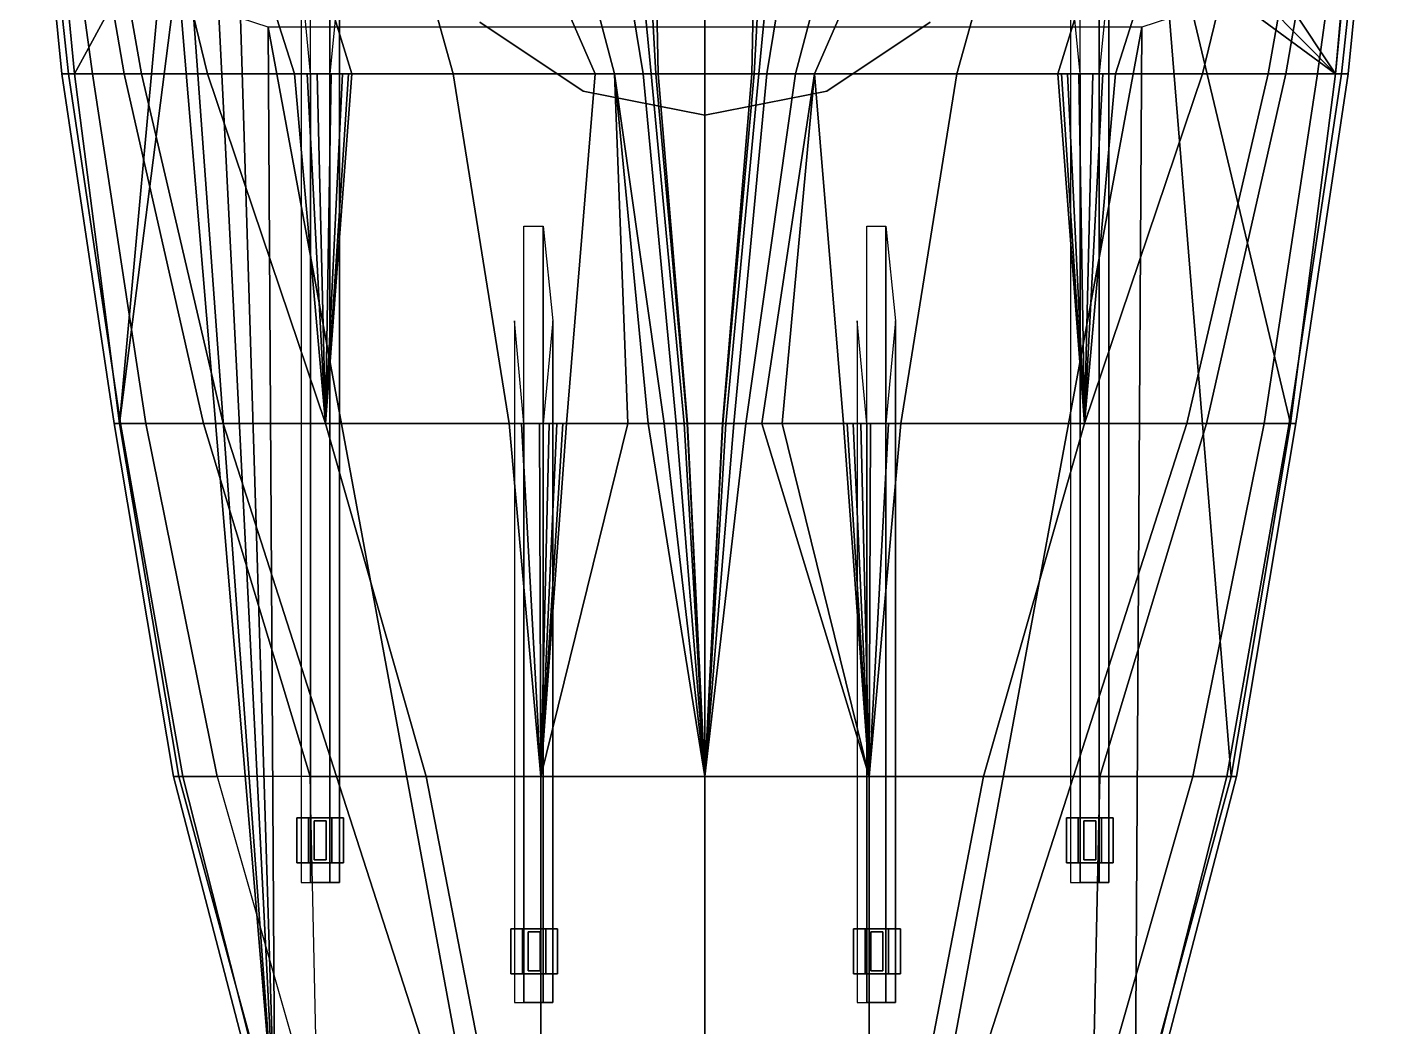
# Model space of a CAD drawing. Extents: x -14 to 14, y -80 to 101.
# Drawn here: x -11.31 to 11.36, y -66.41 to -49.73 of the extents above; entities that cross this region are included whole.
import ezdxf

# ---------------------------------------------------------------- set-up
doc = ezdxf.new("R2010")
doc.units = 0
doc.layers.get('0').update_dxf_attribs({"linetype": 'CONTINUOUS'})
doc.layers.add('CITADELLE', color=3, linetype='CONTINUOUS')
doc.layers.add('SUPERSTRUCTURE', color=4, linetype='CONTINUOUS')

msp = doc.modelspace()

# ---------------------------------------------------------------- linework, layer by layer
for points in [[(11.36069681934969, -40.99599052006733, 1.900000000000002), (11.10999999999999, -41.21, 1.900000000000002), (9.029999999999996, -48.26, 1.900000000000002), (10.51999999999998, -50.51, 1.900000000000089)], [(-11.31, -44.67, 1.770000000000045), (-11.25, -44.67, -0.3099999999998815), (-10.62000000000001, -50.51, -0.3099999999999523), (-10.72999999999999, -50.51, 1.770000000000202)], [(-11.08000000000001, -44.67, 1.900000000000154), (-11.31, -44.67, 1.770000000000045), (-10.72999999999999, -50.51, 1.770000000000202), (-10.52000000000001, -50.51, 1.900000000000083)], [(-11.25, -44.67, -0.3099999999998815), (-11.02000000000001, -44.67, -2.04999999999989), (-10.22, -50.51, -2.049999999999961), (-10.62000000000001, -50.51, -0.3099999999999523)], [(-9.160000000000007, -47.55999999999996, 1.899999999999998), (-11.08000000000001, -44.67, 1.900000000000154), (-10.52000000000001, -50.51, 1.900000000000083), (-9.110000000000005, -47.91, 1.899999999999998)], [(-11.02000000000001, -44.67, -2.04999999999989), (-10.69999999999999, -44.67, -3.039999999999899), (-9.690000000000005, -50.51, -3.03999999999997), (-10.22, -50.51, -2.049999999999961)], [(-10.69999999999999, -44.67, -3.039999999999899), (-10.43000000000001, -44.67, -3.259999999999926), (-9.400000000000013, -50.51, -3.259999999999998), (-9.690000000000005, -50.51, -3.03999999999997)], [(-10.43000000000001, -44.67, -3.259999999999926), (-9.720000000000004, -44.67, -4.630000000000045), (-8.300000000000018, -50.51, -4.629999999999888), (-9.400000000000013, -50.51, -3.259999999999998)], [(-9.720000000000004, -44.67, -4.630000000000045), (-8.710000000000013, -44.67, -5.769999999999917), (-6.850000000000002, -50.51, -5.769999999999988), (-8.300000000000018, -50.51, -4.629999999999888)], [(-8.710000000000013, -44.67, -5.769999999999917), (-7.690000000000003, -44.67, -6.579999999999864), (-5.889999999999994, -50.51, -6.349999999999917), (-6.850000000000002, -50.51, -5.769999999999988)], [(-7.690000000000003, -44.67, -6.579999999999864), (-5.830000000000018, -44.67, -7.559999999999884), (-4.199999999999996, -50.51, -7.180000000000045), (-5.889999999999994, -50.51, -6.349999999999917)], [(-5.830000000000018, -44.67, -7.559999999999884), (-4.380000000000001, -44.67, -8.170000000000009), (-1.830000000000019, -50.51, -8.169999999999824), (-4.199999999999996, -50.51, -7.180000000000045)], [(-4.380000000000001, -44.67, -8.170000000000009), (-3.050000000000018, -44.67, -8.630000000000045), (-1.509999999999998, -50.51, -8.359999999999879), (-1.830000000000019, -50.51, -8.169999999999824)], [(-3.050000000000018, -44.67, -8.630000000000045), (-1.990000000000016, -44.67, -8.999999999999936), (-1.030000000000008, -50.51, -8.829999999999934), (-1.509999999999998, -50.51, -8.359999999999879)], [(-1.990000000000016, -44.67, -8.999999999999936), (-1.460000000000014, -44.67, -9.209999999999972), (-0.9000000000000133, -50.51, -9.03999999999997), (-1.030000000000008, -50.51, -8.829999999999934)], [(-1.460000000000014, -44.67, -9.209999999999972), (-1.139999999999993, -44.67, -9.339999999999854), (-0.8200000000000008, -50.51, -9.259999999999998), (-0.9000000000000133, -50.51, -9.03999999999997)], [(-1.139999999999993, -44.67, -9.339999999999854), (-0.9000000000000123, -44.67, -9.43999999999999), (-0.7800000000000088, -50.51, -9.439999999999834), (-0.8200000000000008, -50.51, -9.259999999999998)], [(-0.9000000000000123, -44.67, -9.43999999999999), (-6.8e-15, -44.67, -9.54999999999989), (-7.7e-15, -50.51, -9.549999999999962), (-0.7800000000000088, -50.51, -9.439999999999834)], [(0.7799999999999935, -50.51, -9.439999999999834), (-7.7e-15, -50.51, -9.549999999999962), (-6.8e-15, -44.67, -9.54999999999989), (0.8999999999999989, -44.67, -9.43999999999999)], [(0.8199999999999855, -50.51, -9.259999999999998), (0.7799999999999935, -50.51, -9.439999999999834), (0.8999999999999989, -44.67, -9.43999999999999), (1.139999999999979, -44.67, -9.339999999999854)], [(0.899999999999998, -50.51, -9.03999999999997), (0.8199999999999855, -50.51, -9.259999999999998), (1.139999999999979, -44.67, -9.339999999999854), (1.460000000000001, -44.67, -9.209999999999972)], [(1.029999999999993, -50.51, -8.829999999999934), (0.899999999999998, -50.51, -9.03999999999997), (1.460000000000001, -44.67, -9.209999999999972), (1.990000000000002, -44.67, -8.999999999999936)], [(1.509999999999983, -50.51, -8.359999999999879), (1.029999999999993, -50.51, -8.829999999999934), (1.990000000000002, -44.67, -8.999999999999936), (3.050000000000004, -44.67, -8.630000000000045)], [(1.830000000000004, -50.51, -8.169999999999824), (1.509999999999983, -50.51, -8.359999999999879), (3.050000000000004, -44.67, -8.630000000000045), (4.379999999999989, -44.67, -8.170000000000009)], [(4.19999999999998, -50.51, -7.180000000000045), (1.830000000000004, -50.51, -8.169999999999824), (4.379999999999989, -44.67, -8.170000000000009), (5.830000000000004, -44.67, -7.559999999999884)], [(5.889999999999974, -50.51, -6.349999999999917), (4.19999999999998, -50.51, -7.180000000000045), (5.830000000000004, -44.67, -7.559999999999884), (7.689999999999989, -44.67, -6.579999999999864)], [(6.849999999999982, -50.51, -5.769999999999988), (5.889999999999974, -50.51, -6.349999999999917), (7.689999999999989, -44.67, -6.579999999999864), (8.71, -44.67, -5.769999999999917)], [(8.3, -50.51, -4.629999999999888), (6.849999999999982, -50.51, -5.769999999999988), (8.71, -44.67, -5.769999999999917), (9.719999999999992, -44.67, -4.630000000000045)], [(9.399999999999995, -50.51, -3.259999999999998), (8.3, -50.51, -4.629999999999888), (9.719999999999992, -44.67, -4.630000000000045), (10.42999999999999, -44.67, -3.259999999999926)], [(9.689999999999987, -50.51, -3.03999999999997), (9.399999999999995, -50.51, -3.259999999999998), (10.42999999999999, -44.67, -3.259999999999926), (10.69999999999998, -44.67, -3.039999999999899)], [(10.21999999999998, -50.51, -2.049999999999961), (9.689999999999987, -50.51, -3.03999999999997), (10.69999999999998, -44.67, -3.039999999999899), (11.02, -44.67, -2.04999999999989)], [(10.61999999999999, -50.51, -0.3099999999999523), (10.21999999999998, -50.51, -2.049999999999961), (11.02, -44.67, -2.04999999999989), (11.24999999999999, -44.67, -0.3099999999998815)], [(10.52, -50.51, 1.900000000000083), (10.72999999999997, -50.51, 1.770000000000202), (11.30999999999999, -44.67, 1.770000000000045), (11.08, -44.67, 1.900000000000154)], [(10.72999999999997, -50.51, 1.770000000000202), (10.61999999999999, -50.51, -0.3099999999999523), (11.24999999999999, -44.67, -0.3099999999998815), (11.30999999999999, -44.67, 1.770000000000045)], [(-9.110000000000005, -47.91, 1.899999999999998), (-10.52000000000001, -50.51000000000001, 1.900000000000083), (-9.77000000000002, -56.34, 1.900000000000105), (-9.030000000000006, -48.26, 1.899999999999998)], [(-9.030000000000006, -48.26, 1.899999999999998), (-9.030000000000006, -48.26, 1.899999999999998), (-9.77000000000002, -56.34, 1.900000000000105), (-8.800000000000002, -48.77, 1.899999999999998)], [(10.51999999999999, -50.51000000000001, 1.900000000000083), (9.029999999999996, -48.26, 1.900000000000002), (8.799999999999995, -48.77, 1.900000000000002), (10.51999999999999, -50.51000000000001, 1.900000000000083)], [(-8.800000000000002, -48.77, 1.899999999999998), (-9.77000000000002, -56.34, 1.900000000000105), (-8.78000000000001, -62.23, 1.900000000000204), (-7.180000000000018, -68.10999999999999, 1.899999999999998)], [(-8.800000000000002, -48.77, 1.899999999999998), (-8.800000000000002, -48.77, 1.899999999999998), (-7.180000000000017, -68.10999999999999, 1.899999999999998), (-8.570000000000006, -49.07, 1.899999999999998)], [(10.52, -50.51000000000001, 1.900000000000083), (8.799999999999995, -48.77, 1.900000000000002), (8.569999999999993, -49.07, 1.900000000000002), (10.52, -50.51000000000001, 1.900000000000083)], [(-8.570000000000006, -49.07, 1.899999999999998), (-8.570000000000006, -49.07, 1.899999999999998), (-7.180000000000017, -68.10999999999999, 1.899999999999998), (-8.12000000000001, -49.42, 1.899999999999998)], [(10.52, -50.51, 1.900000000000083), (8.569999999999993, -49.07, 1.900000000000002), (8.119999999999996, -49.42, 1.900000000000002), (9.77, -56.34, 1.900000000000105)], [(-8.12000000000001, -49.42, 1.899999999999998), (-8.12000000000001, -49.42, 1.899999999999998), (-7.180000000000017, -68.10999999999999, 1.899999999999998), (-7.750000000000006, -49.58, 1.899999999999998)], [(9.77, -56.34, 1.900000000000105), (8.119999999999996, -49.42, 1.900000000000002), (7.749999999999993, -49.58, 1.900000000000002), (8.77999999999999, -62.23, 1.900000000000204)], [(-7.750000000000006, -49.58, 1.899999999999998), (-7.750000000000006, -49.58, 1.899999999999998), (-7.180000000000017, -68.10999999999999, 1.899999999999998), (-7.290000000000005, -49.73, 1.899999999999998)], [(8.779999999999989, -62.23, 1.900000000000204), (7.749999999999993, -49.58, 1.900000000000002), (7.289999999999991, -49.73000000000002, 1.900000000000002), (7.179999999999995, -68.10999999999999, 1.899999999999998)], [(-7.290000000000005, -49.73, 1.899999999999998), (-7.180000000000017, -68.10999999999999, 1.899999999999998), (-4.780000000000012, -74.01, 1.899999999999934), (-2.250000000000009, -76.98, 1.900000000000002)], [(7.179999999999994, -68.10999999999999, 1.899999999999998), (7.289999999999989, -49.73000000000002, 1.900000000000002), (2.249999999999987, -76.98000000000002, 1.900000000000002), (4.779999999999988, -74.01, 1.899999999999934)], [(-10.72999999999999, -50.51, 1.770000000000202), (-10.62000000000001, -50.51, -0.3099999999999523), (-9.750000000000009, -56.34, -0.309999999999931), (-9.860000000000023, -56.34, 1.829999999999941)], [(-10.52000000000001, -50.51, 1.900000000000083), (-10.72999999999999, -50.51, 1.770000000000202), (-9.860000000000023, -56.34, 1.829999999999941), (-9.77000000000002, -56.34, 1.900000000000105)], [(-10.62000000000001, -50.51, -0.3099999999999523), (-10.22, -50.51, -2.049999999999961), (-9.330000000000021, -56.34, -1.700000000000031), (-9.750000000000009, -56.34, -0.309999999999931)], [(-10.22, -50.51, -2.049999999999961), (-9.690000000000005, -50.51, -3.03999999999997), (-8.370000000000013, -56.34, -3.039999999999949), (-9.330000000000021, -56.34, -1.700000000000031)], [(-9.690000000000005, -50.51, -3.03999999999997), (-9.400000000000013, -50.51, -3.259999999999998), (-8.04, -56.34, -3.259999999999976), (-8.370000000000013, -56.34, -3.039999999999949)], [(-9.400000000000013, -50.51, -3.259999999999998), (-8.300000000000018, -50.51, -4.629999999999888), (-6.330000000000021, -56.34, -4.629999999999867), (-8.04, -56.34, -3.259999999999976)], [(-8.300000000000018, -50.51, -4.629999999999888), (-6.850000000000002, -50.51, -5.769999999999988), (-6.330000000000021, -56.34, -4.629999999999867), (-6.330000000000018, -56.34000000000004, -4.62999999999986)], [(-6.850000000000002, -50.51, -5.769999999999988), (-6.639999999999994, -50.51, -5.68000000000007), (-6.330000000000021, -56.34, -4.629999999999867), (-6.33000000000002, -56.34000000000003, -4.629999999999864)], [(-6.850000000000002, -50.51, -5.769999999999988), (-5.889999999999994, -50.51, -6.349999999999917), (-5.949999999999996, -50.51, -6.079999999999934), (-6.639999999999994, -50.51, -5.68000000000007)], [(-6.639999999999994, -50.51, -5.68000000000007), (-6.470000000000006, -50.51, -5.68000000000007), (-6.330000000000021, -56.34, -4.629999999999867), (-6.330000000000021, -56.34000000000001, -4.629999999999866)], [(-6.639999999999994, -50.51, -5.68000000000007), (-5.949999999999998, -50.51, -6.079999999999933), (-6.050000000000019, -50.51, -5.919999999999852), (-6.470000000000006, -50.51, -5.68000000000007)], [(-6.470000000000006, -50.51, -5.68000000000007), (-6.240000000000017, -50.51, -5.759999999999998), (-6.330000000000021, -56.34, -4.629999999999867)], [(-6.470000000000006, -50.51, -5.68000000000007), (-6.050000000000019, -50.51, -5.919999999999852), (-6.240000000000017, -50.51, -5.759999999999998)], [(-5.949999999999996, -50.51, -6.079999999999934), (-5.889999999999994, -50.51, -6.349999999999917), (-6.330000000000021, -56.34, -4.629999999999867)], [(-6.050000000000019, -50.51, -5.919999999999852), (-5.949999999999996, -50.51, -6.079999999999934), (-6.330000000000021, -56.34, -4.629999999999867)], [(-6.240000000000017, -50.51, -5.759999999999998), (-6.050000000000019, -50.51, -5.919999999999852), (-6.330000000000021, -56.34, -4.629999999999867)], [(-5.889999999999994, -50.51, -6.349999999999917), (-4.199999999999996, -50.51, -7.180000000000045), (-3.270000000000018, -56.34, -6.240000000000002), (-6.330000000000021, -56.34, -4.629999999999867)], [(-4.199999999999996, -50.51, -7.180000000000045), (-1.830000000000019, -50.51, -8.169999999999824), (-2.31000000000001, -56.34, -6.640000000000095), (-3.270000000000018, -56.34, -6.240000000000002)], [(-1.830000000000019, -50.51, -8.169999999999824), (-1.509999999999998, -50.51, -8.359999999999879), (-1.29, -56.34, -7.120000000000113), (-2.31000000000001, -56.34, -6.640000000000095)], [(-1.509999999999998, -50.51, -8.359999999999879), (-1.030000000000008, -50.51, -8.829999999999934), (-0.4799999999999983, -56.34, -7.920000000000061), (-0.6800000000000154, -56.34, -7.549999999999942)], [(-1.509999999999998, -50.51, -8.359999999999879), (-1.509999999999998, -50.51, -8.359999999999879), (-0.6800000000000153, -56.34, -7.549999999999942), (-0.9499999999999971, -56.34, -7.309999999999933)], [(-1.509999999999998, -50.51, -8.359999999999879), (-1.509999999999998, -50.51, -8.359999999999879), (-0.9499999999999971, -56.34, -7.309999999999933), (-1.29, -56.34, -7.120000000000113)], [(-1.030000000000008, -50.51, -8.829999999999934), (-0.9000000000000133, -50.51, -9.03999999999997), (-0.3500000000000028, -56.34, -8.410000000000068), (-0.4799999999999983, -56.34, -7.920000000000061)], [(-0.9000000000000133, -50.51, -9.03999999999997), (-0.8200000000000008, -50.51, -9.259999999999998), (-0.3000000000000199, -56.34, -8.870000000000104), (-0.3500000000000028, -56.34, -8.410000000000068)], [(-0.8200000000000008, -50.51, -9.259999999999998), (-0.7800000000000088, -50.51, -9.439999999999834), (-0.2900000000000006, -56.34, -9.480000000000002), (-0.3000000000000199, -56.34, -8.870000000000104)], [(-0.7800000000000088, -50.51, -9.439999999999834), (-7.7e-15, -50.51, -9.549999999999962), (-8.6e-15, -56.34, -9.54999999999994), (-0.2900000000000006, -56.34, -9.480000000000002)], [(0.2899999999999835, -56.34, -9.480000000000002), (-8.6e-15, -56.34, -9.54999999999994), (-7.7e-15, -50.51, -9.549999999999962), (0.7799999999999935, -50.51, -9.439999999999834)], [(0.3000000000000028, -56.34, -8.870000000000104), (0.2899999999999835, -56.34, -9.480000000000002), (0.7799999999999935, -50.51, -9.439999999999834), (0.8199999999999855, -50.51, -9.259999999999998)], [(0.3499999999999858, -56.34, -8.410000000000068), (0.3000000000000028, -56.34, -8.870000000000104), (0.8199999999999855, -50.51, -9.259999999999998), (0.899999999999998, -50.51, -9.03999999999997)], [(0.4799999999999813, -56.34, -7.920000000000061), (0.3499999999999858, -56.34, -8.410000000000068), (0.899999999999998, -50.51, -9.03999999999997), (1.029999999999993, -50.51, -8.829999999999934)], [(0.6799999999999983, -56.34, -7.549999999999942), (0.4799999999999813, -56.34, -7.920000000000061), (1.029999999999993, -50.51, -8.829999999999934), (1.509999999999983, -50.51, -8.359999999999879)], [(0.9499999999999799, -56.34, -7.309999999999933), (0.6799999999999983, -56.34, -7.549999999999942), (1.509999999999983, -50.51, -8.359999999999879), (1.830000000000005, -50.51, -8.169999999999824)], [(1.289999999999983, -56.34, -7.120000000000113), (0.9499999999999801, -56.34, -7.309999999999933), (1.830000000000004, -50.51, -8.169999999999824)], [(2.309999999999992, -56.34, -6.640000000000096), (1.289999999999983, -56.34, -7.120000000000113), (1.830000000000004, -50.51, -8.169999999999824)], [(3.270000000000001, -56.34, -6.240000000000002), (2.309999999999993, -56.34, -6.640000000000095), (1.830000000000005, -50.51, -8.169999999999824), (4.19999999999998, -50.51, -7.180000000000045)], [(6.330000000000001, -56.34, -4.629999999999867), (3.270000000000001, -56.34, -6.240000000000002), (4.19999999999998, -50.51, -7.180000000000045), (5.889999999999974, -50.51, -6.349999999999917)], [(6.330000000000001, -56.34, -4.629999999999867), (6.330000000000002, -56.34000000000004, -4.629999999999859), (5.889999999999974, -50.51, -6.349999999999917), (5.949999999999977, -50.51, -6.079999999999934)], [(5.889999999999974, -50.51, -6.349999999999917), (6.849999999999982, -50.51, -5.769999999999988), (6.639999999999974, -50.51, -5.68000000000007), (5.949999999999977, -50.51, -6.079999999999934)], [(6.330000000000001, -56.34, -4.629999999999867), (6.330000000000001, -56.34, -4.629999999999867), (5.949999999999977, -50.51, -6.079999999999934), (6.049999999999999, -50.51, -5.919999999999852)], [(5.949999999999977, -50.51, -6.079999999999934), (6.639999999999974, -50.51, -5.68000000000007), (6.469999999999987, -50.51, -5.68000000000007), (6.049999999999999, -50.51, -5.919999999999852)], [(6.330000000000001, -56.34, -4.629999999999867), (6.330000000000001, -56.34000000000003, -4.629999999999863), (6.049999999999999, -50.51, -5.919999999999852), (6.239999999999997, -50.51, -5.759999999999998)], [(6.049999999999999, -50.51, -5.919999999999852), (6.469999999999987, -50.51, -5.68000000000007), (6.239999999999997, -50.51, -5.759999999999998)], [(6.330000000000001, -56.34, -4.629999999999867), (6.330000000000001, -56.34, -4.629999999999867), (6.239999999999997, -50.51, -5.759999999999998), (6.469999999999987, -50.51, -5.68000000000007)], [(8.039999999999981, -56.34, -3.259999999999976), (6.330000000000001, -56.34, -4.629999999999867), (8.3, -50.51, -4.629999999999888), (9.399999999999995, -50.51, -3.259999999999998)], [(6.330000000000001, -56.34, -4.629999999999867), (6.330000000000001, -56.34, -4.629999999999867), (6.639999999999974, -50.51, -5.68000000000007), (6.849999999999982, -50.51, -5.769999999999988)], [(6.330000000000001, -56.34, -4.629999999999867), (6.330000000000001, -56.34, -4.629999999999867), (6.469999999999987, -50.51, -5.68000000000007), (6.639999999999974, -50.51, -5.68000000000007)], [(6.330000000000001, -56.34, -4.629999999999867), (6.330000000000001, -56.34, -4.629999999999867), (6.849999999999982, -50.51, -5.769999999999988), (8.3, -50.51, -4.629999999999888)], [(8.369999999999992, -56.34, -3.039999999999949), (8.039999999999981, -56.34, -3.259999999999976), (9.399999999999995, -50.51, -3.259999999999998), (9.689999999999987, -50.51, -3.03999999999997)], [(9.330000000000002, -56.34, -1.700000000000031), (8.369999999999992, -56.34, -3.039999999999949), (9.689999999999987, -50.51, -3.03999999999997), (10.21999999999998, -50.51, -2.049999999999961)], [(9.74999999999999, -56.34, -0.309999999999931), (9.330000000000002, -56.34, -1.700000000000031), (10.21999999999998, -50.51, -2.049999999999961), (10.61999999999999, -50.51, -0.3099999999999523)], [(9.860000000000001, -56.34, 1.829999999999941), (9.74999999999999, -56.34, -0.309999999999931), (10.61999999999999, -50.51, -0.3099999999999523), (10.72999999999997, -50.51, 1.770000000000202)], [(9.77, -56.34, 1.900000000000105), (9.860000000000001, -56.34, 1.829999999999941), (10.72999999999997, -50.51, 1.770000000000202), (10.52, -50.51, 1.900000000000083)], [(-9.860000000000023, -56.34, 1.829999999999941), (-9.750000000000009, -56.34, -0.309999999999931), (-8.710000000000017, -62.23, -0.3099999999998244), (-8.870000000000013, -62.23, 1.83000000000004)], [(-9.77000000000002, -56.34, 1.900000000000105), (-9.860000000000023, -56.34, 1.829999999999941), (-8.870000000000013, -62.23, 1.83000000000004), (-8.78000000000001, -62.23, 1.900000000000204)], [(-9.750000000000009, -56.34, -0.309999999999931), (-9.330000000000021, -56.34, -1.700000000000031), (-8.139999999999995, -62.23, -1.699999999999917), (-8.710000000000017, -62.23, -0.3099999999998244)], [(-9.330000000000021, -56.34, -1.700000000000031), (-8.370000000000013, -56.34, -3.039999999999949), (-6.590000000000013, -62.23, -3.039999999999835), (-8.139999999999995, -62.23, -1.699999999999917)], [(-8.370000000000013, -56.34, -3.039999999999949), (-8.04, -56.34, -3.259999999999976), (-6.150000000000015, -62.23, -3.259999999999863), (-6.590000000000013, -62.23, -3.039999999999835)], [(-8.04, -56.34, -3.259999999999976), (-6.330000000000021, -56.34, -4.629999999999867), (-4.650000000000015, -62.23, -4.11999999999999), (-6.150000000000015, -62.23, -3.259999999999863)], [(-6.330000000000021, -56.34, -4.629999999999867), (-3.270000000000018, -56.34, -6.240000000000002), (-2.740000000000018, -62.23, -5.039999999999835), (-4.650000000000015, -62.23, -4.11999999999999)], [(-3.270000000000018, -56.34, -6.240000000000002), (-3.06000000000001, -56.34, -6.180000000000056), (-2.740000000000018, -62.23, -5.039999999999835)], [(-3.270000000000018, -56.34, -6.240000000000002), (-2.31000000000001, -56.34, -6.640000000000095), (-2.370000000000012, -56.34, -6.480000000000013), (-3.06000000000001, -56.34, -6.180000000000056)], [(-3.06000000000001, -56.34, -6.180000000000056), (-2.759999999999999, -56.34, -6.180000000000056), (-2.740000000000018, -62.23, -5.039999999999835)], [(-3.06000000000001, -56.34, -6.180000000000056), (-2.370000000000012, -56.34, -6.480000000000013), (-2.470000000000007, -56.34, -6.339999999999911), (-2.759999999999999, -56.34, -6.180000000000056)], [(-2.759999999999999, -56.34, -6.180000000000056), (-2.600000000000002, -56.34, -6.240000000000002), (-2.740000000000018, -62.23, -5.039999999999835)], [(-2.759999999999999, -56.34, -6.180000000000056), (-2.470000000000007, -56.34, -6.339999999999911), (-2.600000000000002, -56.34, -6.240000000000002)], [(-2.600000000000002, -56.34, -6.240000000000002), (-2.470000000000007, -56.34, -6.339999999999911), (-2.740000000000018, -62.23, -5.039999999999835)], [(-2.470000000000007, -56.34, -6.339999999999911), (-2.370000000000012, -56.34, -6.480000000000013), (-2.740000000000018, -62.23, -5.039999999999835)], [(-2.370000000000012, -56.34, -6.480000000000013), (-2.31000000000001, -56.34, -6.640000000000095), (-2.740000000000018, -62.23000000000002, -5.039999999999833), (-2.740000000000018, -62.23, -5.039999999999835)], [(-2.31000000000001, -56.34, -6.640000000000095), (-1.29, -56.34, -7.120000000000113), (-2.740000000000018, -62.23000000000002, -5.039999999999833)], [(-1.29, -56.34, -7.120000000000113), (-0.9499999999999971, -56.34, -7.309999999999933), (-1.07e-14, -62.23, -6.059999999999819), (-2.740000000000018, -62.23000000000002, -5.039999999999833)], [(-0.9499999999999971, -56.34, -7.309999999999933), (-0.6800000000000154, -56.34, -7.549999999999942), (-9.5e-15, -62.23, -6.059999999999817), (-1.07e-14, -62.23, -6.059999999999819)], [(-0.6800000000000154, -56.34, -7.549999999999942), (-0.4799999999999983, -56.34, -7.920000000000061), (-9.5e-15, -62.23, -6.059999999999817), (-1.02e-14, -62.23, -6.059999999999818)], [(-0.4799999999999983, -56.34, -7.920000000000061), (-0.3500000000000028, -56.34, -8.410000000000068), (-9.5e-15, -62.23, -6.059999999999817), (-1e-14, -62.23, -6.059999999999817)], [(-0.3500000000000028, -56.34, -8.410000000000068), (-0.3000000000000199, -56.34, -8.870000000000104), (-9.5e-15, -62.23, -6.059999999999817), (-9.9e-15, -62.23, -6.059999999999817)], [(-0.3000000000000199, -56.34, -8.870000000000104), (-0.2900000000000006, -56.34, -9.480000000000002), (-9.5e-15, -62.23, -6.059999999999817), (-9.8e-15, -62.23, -6.059999999999817)], [(-0.2900000000000006, -56.34, -9.480000000000002), (-8.6e-15, -56.34, -9.54999999999994), (-9.5e-15, -62.23, -6.059999999999817), (-9.8e-15, -62.23, -6.059999999999817)], [(2.739999999999973, -62.23, -5.039999999999848), (-9.1e-15, -62.23, -6.059999999999816), (0.6799999999999983, -56.34, -7.549999999999942), (0.9499999999999801, -56.34, -7.309999999999933)], [(-9.5e-15, -62.23000000000001, -6.059999999999812), (-9.1e-15, -62.23, -6.059999999999816), (0.4799999999999813, -56.34, -7.920000000000061), (0.6799999999999983, -56.34, -7.549999999999942)], [(-1.27e-14, -62.23000000000008, -6.059999999999773), (-9.1e-15, -62.23, -6.059999999999816), (0.3000000000000028, -56.34, -8.870000000000104), (0.3499999999999858, -56.34, -8.410000000000068)], [(-8.5e-15, -62.22999999999999, -6.059999999999821), (-9.1e-15, -62.23, -6.059999999999816), (0.2899999999999835, -56.34, -9.480000000000002), (0.3000000000000028, -56.34, -8.870000000000104)], [(-9.1e-15, -62.23, -6.059999999999816), (-9.5e-15, -62.23, -6.059999999999817), (-8.6e-15, -56.34, -9.54999999999994), (0.2899999999999835, -56.34, -9.480000000000002)], [(-5e-15, -62.23, -6.059999999999819), (-9.1e-15, -62.23, -6.059999999999816), (0.3499999999999858, -56.34, -8.410000000000068), (0.4799999999999813, -56.34, -7.920000000000061)], [(2.739999999999999, -62.23, -5.039999999999835), (2.739999999999973, -62.23, -5.039999999999848), (0.9499999999999801, -56.34, -7.309999999999933), (1.289999999999983, -56.34, -7.120000000000113)], [(2.739999999999999, -62.23, -5.039999999999835), (2.739999999999999, -62.23000000000007, -5.039999999999817), (1.289999999999983, -56.34, -7.120000000000113), (2.309999999999993, -56.34, -6.640000000000095)], [(2.739999999999999, -62.23, -5.039999999999835), (2.739999999999999, -62.23000000000002, -5.039999999999833), (2.309999999999993, -56.34, -6.640000000000095), (2.369999999999996, -56.34, -6.480000000000013)], [(2.309999999999986, -56.33999999999993, -6.640000000000116), (3.270000000000001, -56.34, -6.240000000000002), (3.059999999999993, -56.34, -6.180000000000056), (2.369999999999996, -56.34, -6.480000000000013)], [(2.739999999999999, -62.23, -5.039999999999835), (2.739999999999999, -62.23, -5.039999999999835), (2.369999999999996, -56.34, -6.480000000000013), (2.46999999999999, -56.34, -6.339999999999911)], [(2.369999999999996, -56.34, -6.480000000000013), (3.059999999999993, -56.34, -6.180000000000056), (2.759999999999982, -56.34, -6.180000000000056), (2.46999999999999, -56.34, -6.339999999999911)], [(2.739999999999999, -62.23, -5.039999999999835), (2.739999999999999, -62.23, -5.039999999999835), (2.46999999999999, -56.34, -6.339999999999911), (2.599999999999985, -56.34, -6.240000000000002)], [(2.46999999999999, -56.34, -6.339999999999911), (2.759999999999982, -56.34, -6.180000000000056), (2.599999999999985, -56.34, -6.240000000000002)], [(2.739999999999999, -62.23, -5.039999999999835), (2.739999999999999, -62.23, -5.039999999999835), (2.599999999999985, -56.34, -6.240000000000002), (2.759999999999982, -56.34, -6.180000000000056)], [(2.739999999999999, -62.23, -5.039999999999835), (2.739999999999999, -62.23, -5.039999999999835), (2.759999999999982, -56.34, -6.180000000000056), (3.059999999999993, -56.34, -6.180000000000056)], [(2.739999999999999, -62.23, -5.039999999999835), (2.739999999999999, -62.23, -5.039999999999835), (3.059999999999993, -56.34, -6.180000000000056), (3.270000000000001, -56.34, -6.240000000000002)], [(4.649999999999994, -62.23, -4.11999999999999), (2.739999999999999, -62.23, -5.039999999999835), (3.270000000000001, -56.34, -6.240000000000002), (6.330000000000001, -56.34, -4.629999999999867)], [(6.149999999999992, -62.23, -3.259999999999863), (4.649999999999994, -62.23, -4.11999999999999), (6.330000000000001, -56.34, -4.629999999999867), (8.039999999999981, -56.34, -3.259999999999976)], [(6.589999999999991, -62.23, -3.039999999999835), (6.149999999999992, -62.23, -3.259999999999863), (8.039999999999981, -56.34, -3.259999999999976), (8.369999999999992, -56.34, -3.039999999999949)], [(8.139999999999972, -62.23, -1.699999999999917), (6.589999999999991, -62.23, -3.039999999999835), (8.369999999999992, -56.34, -3.039999999999949), (9.330000000000002, -56.34, -1.700000000000031)], [(8.709999999999996, -62.23, -0.3099999999998244), (8.139999999999972, -62.23, -1.699999999999917), (9.330000000000002, -56.34, -1.700000000000031), (9.74999999999999, -56.34, -0.309999999999931)], [(8.869999999999992, -62.23, 1.83000000000004), (8.709999999999996, -62.23, -0.3099999999998244), (9.74999999999999, -56.34, -0.309999999999931), (9.860000000000001, -56.34, 1.829999999999941)], [(8.779999999999989, -62.23, 1.900000000000204), (8.869999999999992, -62.23, 1.83000000000004), (9.860000000000001, -56.34, 1.829999999999941), (9.77, -56.34, 1.900000000000105)], [(-8.870000000000013, -62.23, 1.83000000000004), (-8.710000000000017, -62.23, -0.3099999999998244), (-7.220000000000009, -68.10999999999999, -0.3100000000000094), (-7.340000000000014, -68.10999999999999, 1.830000000000062)], [(-8.78000000000001, -62.23, 1.900000000000204), (-8.870000000000013, -62.23, 1.83000000000004), (-7.340000000000014, -68.10999999999999, 1.830000000000062), (-7.180000000000017, -68.10999999999999, 1.899999999999998)], [(-8.710000000000017, -62.23, -0.3099999999998244), (-8.139999999999995, -62.23, -1.699999999999917), (-6.460000000000018, -68.10999999999999, -1.699999999999882), (-7.220000000000009, -68.10999999999999, -0.3100000000000094)], [(-6.590000000000013, -62.23, -3.039999999999835), (-6.150000000000015, -62.23, -3.259999999999863), (-4.25000000000001, -68.10999999999999, -3.040000000000027), (-6.460000000000015, -68.11000000000001, -1.699999999999882)], [(-6.150000000000015, -62.23, -3.259999999999863), (-4.650000000000015, -62.23, -4.11999999999999), (-3.510000000000001, -68.10999999999999, -3.259999999999827), (-4.25000000000001, -68.10999999999999, -3.040000000000027)], [(-4.650000000000015, -62.23, -4.11999999999999), (-2.740000000000018, -62.23, -5.039999999999835), (-2.740000000000019, -68.10999999999999, -3.619999999999954), (-3.510000000000001, -68.10999999999999, -3.259999999999827)], [(-2.740000000000018, -62.23, -5.039999999999835), (-9.5e-15, -62.23, -6.059999999999817), (-1.04e-14, -68.10999999999999, -4.699999999999882), (-2.740000000000019, -68.10999999999999, -3.619999999999954)], [(2.739999999999998, -68.10999999999999, -3.619999999999954), (-1.04e-14, -68.10999999999999, -4.699999999999882), (-9.5e-15, -62.23, -6.059999999999817), (2.739999999999999, -62.23, -5.039999999999835)], [(3.509999999999978, -68.10999999999999, -3.259999999999827), (2.739999999999998, -68.10999999999999, -3.619999999999954), (2.739999999999999, -62.23, -5.039999999999835), (4.649999999999994, -62.23, -4.11999999999999)], [(4.249999999999989, -68.10999999999999, -3.040000000000027), (3.509999999999978, -68.10999999999999, -3.259999999999827), (4.649999999999994, -62.23, -4.11999999999999), (6.149999999999992, -62.23, -3.259999999999863)], [(6.459999999999995, -68.10999999999999, -1.699999999999882), (4.249999999999989, -68.10999999999999, -3.040000000000027), (6.149999999999992, -62.23, -3.259999999999863), (6.589999999999991, -62.23, -3.039999999999835)], [(7.219999999999986, -68.10999999999999, -0.3100000000000094), (6.459999999999995, -68.10999999999999, -1.699999999999882), (8.139999999999972, -62.23, -1.699999999999917), (8.709999999999996, -62.23, -0.3099999999998244)], [(6.459999999999995, -68.10999999999999, -1.699999999999882), (6.459999999999995, -68.10999999999999, -1.699999999999882), (6.589999999999991, -62.23, -3.039999999999835), (8.139999999999972, -62.23, -1.699999999999917)], [(7.179999999999994, -68.10999999999999, 1.899999999999998), (7.339999999999989, -68.10999999999999, 1.830000000000062), (8.869999999999992, -62.23, 1.83000000000004), (8.779999999999989, -62.23, 1.900000000000204)], [(7.339999999999989, -68.10999999999999, 1.830000000000062), (7.219999999999986, -68.10999999999999, -0.3100000000000094), (8.709999999999996, -62.23, -0.3099999999998244), (8.869999999999992, -62.23, 1.83000000000004)], [(-6.810000000000008, -62.92, -6.1), (-6.030000000000007, -62.92, -6.1), (-6.225000000000007, -62.92, -6.437749907475931), (-6.615000000000008, -62.92, -6.437749907475931)], [(-6.615000000000008, -62.92, -5.762250092524069), (-6.225000000000007, -62.92, -5.762250092524069), (-6.030000000000007, -62.92, -6.1), (-6.810000000000008, -62.92, -6.1)], [(-6.615000000000008, -63.67, -6.437749907475931), (-6.810000000000008, -63.67, -6.1), (-6.810000000000008, -62.92, -6.1), (-6.615000000000008, -62.92, -6.437749907475931)], [(-6.810000000000008, -63.67, -6.1), (-6.615000000000008, -63.67, -5.762250092524069), (-6.615000000000008, -62.92, -5.762250092524069), (-6.810000000000008, -62.92, -6.1)], [(-6.225000000000007, -63.67, -6.437749907475931), (-6.615000000000008, -63.67, -6.437749907475931), (-6.615000000000008, -62.92, -6.437749907475931), (-6.225000000000007, -62.92, -6.437749907475931)], [(-6.615000000000008, -63.67, -5.762250092524069), (-6.225000000000007, -63.67, -5.762250092524069), (-6.225000000000007, -62.92, -5.762250092524069), (-6.615000000000008, -62.92, -5.762250092524069)], [(-6.320000000000008, -62.97000000000001, -2.87), (-6.320000000000008, -62.97000000000001, -5.77), (-6.520000000000007, -62.97000000000001, -5.77), (-6.520000000000007, -62.97000000000001, -2.87)], [(-6.520000000000007, -62.97000000000001, -5.77), (-6.520000000000007, -63.62, -5.77), (-6.520000000000007, -63.62, -2.72), (-6.520000000000007, -62.97000000000001, -2.87)], [(-6.320000000000008, -63.62, -2.72), (-6.320000000000008, -63.62, -5.77), (-6.320000000000008, -62.97000000000001, -5.77), (-6.320000000000008, -62.97000000000001, -2.87)], [(-6.030000000000007, -63.67, -6.1), (-6.225000000000007, -63.67, -6.437749907475931), (-6.225000000000007, -62.92, -6.437749907475931), (-6.030000000000007, -62.92, -6.1)], [(-6.225000000000007, -63.67, -5.762250092524069), (-6.030000000000007, -63.67, -6.1), (-6.030000000000007, -62.92, -6.1), (-6.225000000000007, -62.92, -5.762250092524069)], [(6.029999999999991, -63.67, -6.1), (6.224999999999991, -63.67, -5.762250092524069), (6.224999999999991, -62.92, -5.762250092524069), (6.029999999999991, -62.92, -6.1)], [(6.224999999999991, -63.67, -6.437749907475931), (6.029999999999991, -63.67, -6.1), (6.029999999999991, -62.92, -6.1), (6.224999999999991, -62.92, -6.437749907475931)], [(6.224999999999991, -62.92, -5.762250092524069), (6.614999999999992, -62.92, -5.762250092524069), (6.809999999999992, -62.92, -6.1), (6.029999999999991, -62.92, -6.1)], [(6.029999999999991, -62.92, -6.1), (6.809999999999992, -62.92, -6.1), (6.614999999999992, -62.92, -6.437749907475931), (6.224999999999991, -62.92, -6.437749907475931)], [(6.224999999999991, -63.67, -5.762250092524069), (6.614999999999992, -63.67, -5.762250092524069), (6.614999999999992, -62.92, -5.762250092524069), (6.224999999999991, -62.92, -5.762250092524069)], [(6.614999999999992, -63.67, -6.437749907475931), (6.224999999999991, -63.67, -6.437749907475931), (6.224999999999991, -62.92, -6.437749907475931), (6.614999999999992, -62.92, -6.437749907475931)], [(6.319999999999992, -62.97000000000001, -5.77), (6.319999999999992, -63.62, -5.77), (6.319999999999992, -63.62, -2.72), (6.319999999999992, -62.97000000000001, -2.87)], [(6.519999999999991, -62.97000000000001, -2.87), (6.519999999999991, -62.97000000000001, -5.77), (6.319999999999992, -62.97000000000001, -5.77), (6.319999999999992, -62.97000000000001, -2.87)], [(6.519999999999991, -63.62, -2.72), (6.519999999999991, -63.62, -5.77), (6.519999999999991, -62.97000000000001, -5.77), (6.519999999999991, -62.97000000000001, -2.87)], [(6.614999999999992, -63.67, -5.762250092524069), (6.809999999999992, -63.67, -6.1), (6.809999999999992, -62.92, -6.1), (6.614999999999992, -62.92, -5.762250092524069)], [(6.809999999999992, -63.67, -6.1), (6.614999999999992, -63.67, -6.437749907475931), (6.614999999999992, -62.92, -6.437749907475931), (6.809999999999992, -62.92, -6.1)], [(-6e-15, -63.49000000000001, -6.030000000000002), (-6e-15, -63.19, -6.69999999999999), (-6e-15, -63.19, -7.47), (-6e-15, -63.49000000000001, -8.050000000000013)], [(-6e-15, -63.49000000000001, -8.050000000000013), (-6e-15, -63.19, -7.47), (-6e-15, -63.19, -6.69999999999999), (-6e-15, -63.49000000000001, -6.030000000000002)], [(-6.615000000000008, -63.67, -6.437749907475931), (-6.225000000000007, -63.67, -6.437749907475931), (-6.030000000000007, -63.67, -6.1), (-6.810000000000008, -63.67, -6.1)], [(-6.810000000000008, -63.67, -6.1), (-6.030000000000007, -63.67, -6.1), (-6.225000000000007, -63.67, -5.762250092524069), (-6.615000000000008, -63.67, -5.762250092524069)], [(-6.520000000000007, -63.62, -2.72), (-6.520000000000007, -63.62, -5.77), (-6.320000000000008, -63.62, -5.77), (-6.320000000000008, -63.62, -2.72)], [(-6.1e-15, -63.92000000000001, -8.289999999999994), (-6e-15, -63.49000000000001, -8.050000000000013), (-6e-15, -63.49000000000001, -6.030000000000002), (-6.1e-15, -63.92000000000001, -5.849999999999996)], [(-6.1e-15, -63.92000000000001, -5.849999999999996), (-6e-15, -63.49000000000001, -6.030000000000002), (-6e-15, -63.49000000000001, -8.050000000000013), (-6.1e-15, -63.92000000000001, -8.289999999999994)], [(6.029999999999991, -63.67, -6.1), (6.809999999999992, -63.67, -6.1), (6.614999999999992, -63.67, -5.762250092524069), (6.224999999999991, -63.67, -5.762250092524069)], [(6.224999999999991, -63.67, -6.437749907475931), (6.614999999999992, -63.67, -6.437749907475931), (6.809999999999992, -63.67, -6.1), (6.029999999999991, -63.67, -6.1)], [(6.319999999999992, -63.62, -2.72), (6.319999999999992, -63.62, -5.77), (6.519999999999991, -63.62, -5.77), (6.519999999999991, -63.62, -2.72)], [(-6.2e-15, -64.92000000000002, -8.289999999999994), (-6.1e-15, -63.92000000000001, -8.289999999999994), (-6.1e-15, -63.92000000000001, -5.849999999999996), (-6.2e-15, -64.92000000000002, -5.930000000000008)], [(-6.2e-15, -64.92000000000002, -5.930000000000008), (-6.1e-15, -63.92000000000001, -5.849999999999996), (-6.1e-15, -63.92000000000001, -8.289999999999994), (-6.2e-15, -64.92000000000002, -8.289999999999994)], [(-3.240000000000008, -65.52, -6.509999999999999), (-3.045000000000007, -65.52, -6.172250092524068), (-3.045000000000007, -64.77, -6.172250092524068), (-3.240000000000008, -64.77, -6.509999999999999)], [(-3.045000000000007, -65.52, -6.847749907475931), (-3.240000000000008, -65.52, -6.509999999999999), (-3.240000000000008, -64.77, -6.509999999999999), (-3.045000000000007, -64.77, -6.847749907475931)], [(-3.045000000000007, -64.77, -6.172250092524068), (-2.655000000000008, -64.77, -6.172250092524068), (-2.460000000000007, -64.77, -6.509999999999999), (-3.240000000000008, -64.77, -6.509999999999999)], [(-3.240000000000008, -64.77, -6.509999999999999), (-2.460000000000007, -64.77, -6.509999999999999), (-2.655000000000007, -64.77, -6.847749907475931), (-3.045000000000007, -64.77, -6.847749907475931)], [(-3.045000000000007, -65.52, -6.172250092524068), (-2.655000000000008, -65.52, -6.172250092524068), (-2.655000000000008, -64.77, -6.172250092524068), (-3.045000000000007, -64.77, -6.172250092524068)], [(-2.655000000000007, -65.52, -6.847749907475931), (-3.045000000000007, -65.52, -6.847749907475931), (-3.045000000000007, -64.77, -6.847749907475931), (-2.655000000000007, -64.77, -6.847749907475931)], [(-2.750000000000007, -64.82000000000001, -4.12), (-2.750000000000007, -64.82000000000001, -6.179999999999999), (-2.950000000000007, -64.82000000000001, -6.179999999999999), (-2.950000000000007, -64.82000000000001, -4.12)], [(-2.950000000000007, -64.82000000000001, -6.179999999999999), (-2.950000000000008, -65.47, -6.179999999999999), (-2.950000000000008, -65.47, -4.12), (-2.950000000000007, -64.82000000000001, -4.12)], [(-2.750000000000007, -65.47, -4.12), (-2.750000000000007, -65.47, -6.179999999999999), (-2.750000000000007, -64.82000000000001, -6.179999999999999), (-2.750000000000007, -64.82000000000001, -4.12)], [(-2.655000000000008, -65.52, -6.172250092524068), (-2.460000000000007, -65.52, -6.509999999999999), (-2.460000000000007, -64.77, -6.509999999999999), (-2.655000000000008, -64.77, -6.172250092524068)], [(-2.460000000000007, -65.52, -6.509999999999999), (-2.655000000000007, -65.52, -6.847749907475931), (-2.655000000000007, -64.77, -6.847749907475931), (-2.460000000000007, -64.77, -6.509999999999999)], [(2.479999999999992, -64.77, -6.509999999999999), (3.259999999999992, -64.77, -6.509999999999999), (3.064999999999992, -64.77, -6.847749907475931), (2.674999999999992, -64.77, -6.847749907475931)], [(2.674999999999992, -64.77, -6.172250092524068), (3.064999999999992, -64.77, -6.172250092524068), (3.259999999999992, -64.77, -6.509999999999999), (2.479999999999992, -64.77, -6.509999999999999)], [(2.674999999999992, -65.52, -6.847749907475931), (2.479999999999992, -65.52, -6.509999999999999), (2.479999999999992, -64.77, -6.509999999999999), (2.674999999999992, -64.77, -6.847749907475931)], [(2.479999999999992, -65.52, -6.509999999999999), (2.674999999999992, -65.52, -6.172250092524068), (2.674999999999992, -64.77, -6.172250092524068), (2.479999999999992, -64.77, -6.509999999999999)], [(3.064999999999992, -65.52, -6.847749907475931), (2.674999999999992, -65.52, -6.847749907475931), (2.674999999999992, -64.77, -6.847749907475931), (3.064999999999992, -64.77, -6.847749907475931)], [(2.674999999999992, -65.52, -6.172250092524068), (3.064999999999992, -65.52, -6.172250092524068), (3.064999999999992, -64.77, -6.172250092524068), (2.674999999999992, -64.77, -6.172250092524068)], [(2.969999999999992, -64.82000000000001, -4.12), (2.969999999999992, -64.82000000000001, -6.179999999999999), (2.769999999999992, -64.82000000000001, -6.179999999999999), (2.769999999999992, -64.82000000000001, -4.12)], [(2.769999999999992, -64.82000000000001, -6.179999999999999), (2.769999999999992, -65.47, -6.179999999999999), (2.769999999999992, -65.47, -4.12), (2.769999999999992, -64.82000000000001, -4.12)], [(2.969999999999992, -65.47, -4.12), (2.969999999999992, -65.47, -6.179999999999999), (2.969999999999992, -64.82000000000001, -6.179999999999999), (2.969999999999992, -64.82000000000001, -4.12)], [(3.259999999999992, -65.52, -6.509999999999999), (3.064999999999992, -65.52, -6.847749907475931), (3.064999999999992, -64.77, -6.847749907475931), (3.259999999999992, -64.77, -6.509999999999999)], [(3.064999999999992, -65.52, -6.172250092524068), (3.259999999999992, -65.52, -6.509999999999999), (3.259999999999992, -64.77, -6.509999999999999), (3.064999999999992, -64.77, -6.172250092524068)], [(-6.4e-15, -67.06, -5.370000000000006), (-6.2e-15, -64.92000000000002, -5.930000000000008), (-6.2e-15, -64.92000000000002, -8.289999999999994), (-6.5e-15, -67.36000000000001, -8.289999999999994)], [(-6.5e-15, -67.36000000000001, -8.289999999999994), (-6.2e-15, -64.92000000000002, -8.289999999999994), (-6.2e-15, -64.92000000000002, -5.930000000000008), (-6.4e-15, -67.06, -5.370000000000006)], [(-2.950000000000008, -65.47, -4.12), (-2.950000000000008, -65.47, -6.179999999999999), (-2.750000000000007, -65.47, -6.179999999999999), (-2.750000000000007, -65.47, -4.12)], [(2.769999999999992, -65.47, -4.12), (2.769999999999992, -65.47, -6.179999999999999), (2.969999999999992, -65.47, -6.179999999999999), (2.969999999999992, -65.47, -4.12)], [(-3.240000000000008, -65.52, -6.509999999999999), (-2.460000000000007, -65.52, -6.509999999999999), (-2.655000000000008, -65.52, -6.172250092524068), (-3.045000000000007, -65.52, -6.172250092524068)], [(-3.045000000000007, -65.52, -6.847749907475931), (-2.655000000000007, -65.52, -6.847749907475931), (-2.460000000000007, -65.52, -6.509999999999999), (-3.240000000000008, -65.52, -6.509999999999999)], [(2.674999999999992, -65.52, -6.847749907475931), (3.064999999999992, -65.52, -6.847749907475931), (3.259999999999992, -65.52, -6.509999999999999), (2.479999999999992, -65.52, -6.509999999999999)], [(2.479999999999992, -65.52, -6.509999999999999), (3.259999999999992, -65.52, -6.509999999999999), (3.064999999999992, -65.52, -6.172250092524068), (2.674999999999992, -65.52, -6.172250092524068)]]:
    msp.add_3dface(points)
at = {"layer": 'CITADELLE'}
for points in [[(-7.290000000000016, -49.73, 4.589999999999992), (-7.290000000000008, -49.73, 1.899999999999987), (-2.250000000000012, -76.98, 1.899999999999987), (-2.250000000000012, -76.98, 4.589999999999992)], [(7.289999999999982, -49.73, 4.589999999999996), (-7.289999999999991, -49.73000000000014, 4.589999999999992), (-2.250000000000012, -76.98, 4.589999999999992), (2.249999999999987, -76.98, 4.589999999999992)], [(7.289999999999989, -49.73, 1.899999999999998), (7.289999999999982, -49.73, 4.589999999999996), (2.249999999999987, -76.98, 4.589999999999992), (2.249999999999987, -76.98, 1.899999999999998)]]:
    msp.add_3dface(points, dxfattribs=at)
at = {"layer": 'SUPERSTRUCTURE'}
for points in [[(-3.754737008100583, -49.64473700810055, 4.589999999999999), (-2.032049025858647, -50.79580031763487, 4.589999999999999), (-2.032049025858647, -50.79580031763487, 5.450000000000017), (-3.754737008100583, -49.64473700810055, 5.450000000000017)], [(2.032049025858619, -50.79580031763487, 4.589999999999999), (3.754737008100555, -49.64473700810049, 4.589999999999999), (3.754737008100555, -49.64473700810049, 5.450000000000002), (2.032049025858619, -50.79580031763487, 5.450000000000002)], [(-2.032049025858647, -50.79580031763487, 4.589999999999999), (-2.11e-14, -51.19999999999993, 4.589999999999999), (-2.11e-14, -51.19999999999993, 5.450000000000002), (-2.032049025858647, -50.79580031763487, 5.450000000000017)], [(-2.11e-14, -51.19999999999993, 4.589999999999999), (2.032049025858619, -50.79580031763487, 4.589999999999999), (2.032049025858619, -50.79580031763487, 5.450000000000002), (-2.11e-14, -51.19999999999993, 5.450000000000002)]]:
    msp.add_3dface(points, dxfattribs=at)

# ---------------------------------------------------------------- meshes
mesh = msp.add_polymesh((2, 6), dxfattribs=dict(n_close=True))
for k, corner in enumerate([(-6.740000000000007, -64, -6.1), (-6.580000000000008, -64, -5.82287187078898), (-6.260000000000007, -64, -5.822871870788979), (-6.100000000000007, -64, -6.1), (-6.260000000000007, -64, -6.37712812921102), (-6.580000000000007, -64, -6.377128129211021), (-6.740000000000005, -48.87, -6.1), (-6.580000000000006, -50.50999999999999, -5.82287187078898), (-6.260000000000006, -50.50999999999999, -5.822871870788979), (-6.100000000000005, -48.87, -6.1), (-6.260000000000006, -48.05, -6.37712812921102), (-6.580000000000005, -48.05, -6.377128129211021)]):
    mesh.set_mesh_vertex(divmod(k, 6), corner)
mesh = msp.add_polymesh((2, 6), dxfattribs=dict(n_close=True))
for k, corner in enumerate([(6.099999999999992, -64, -6.1), (6.259999999999991, -64, -5.82287187078898), (6.579999999999992, -64, -5.822871870788979), (6.739999999999992, -64, -6.1), (6.579999999999992, -64, -6.37712812921102), (6.259999999999992, -64, -6.377128129211021), (6.099999999999994, -48.87, -6.1), (6.259999999999993, -50.50999999999999, -5.82287187078898), (6.579999999999993, -50.50999999999999, -5.822871870788979), (6.739999999999993, -48.87, -6.1), (6.579999999999993, -48.05, -6.37712812921102), (6.259999999999994, -48.05, -6.377128129211021)]):
    mesh.set_mesh_vertex(divmod(k, 6), corner)
mesh = msp.add_polymesh((2, 6), dxfattribs=dict(n_close=True))
for k, corner in enumerate([(-3.180000000000007, -66, -6.51), (-3.020000000000008, -66, -6.23287187078898), (-2.700000000000007, -66, -6.232871870788979), (-2.540000000000008, -66, -6.51), (-2.700000000000007, -66, -6.78712812921102), (-3.020000000000007, -66, -6.787128129211021), (-3.180000000000006, -54.63, -6.51), (-3.020000000000007, -56.34, -6.23287187078898), (-2.700000000000006, -56.34, -6.232871870788979), (-2.540000000000006, -54.63, -6.51), (-2.700000000000006, -53.05, -6.78712812921102), (-3.020000000000006, -53.05, -6.787128129211021)]):
    mesh.set_mesh_vertex(divmod(k, 6), corner)
mesh = msp.add_polymesh((2, 6), dxfattribs=dict(n_close=True))
for k, corner in enumerate([(2.539999999999992, -66, -6.51), (2.699999999999992, -66, -6.23287187078898), (3.019999999999992, -66, -6.232871870788979), (3.179999999999992, -66, -6.51), (3.019999999999992, -66, -6.78712812921102), (2.699999999999993, -66, -6.787128129211021), (2.539999999999994, -54.63, -6.51), (2.699999999999993, -56.34, -6.23287187078898), (3.019999999999993, -56.34, -6.232871870788979), (3.179999999999993, -54.63, -6.51), (3.019999999999994, -53.05, -6.78712812921102), (2.699999999999994, -53.05, -6.787128129211021)]):
    mesh.set_mesh_vertex(divmod(k, 6), corner)

doc.saveas('drawing.dxf')
